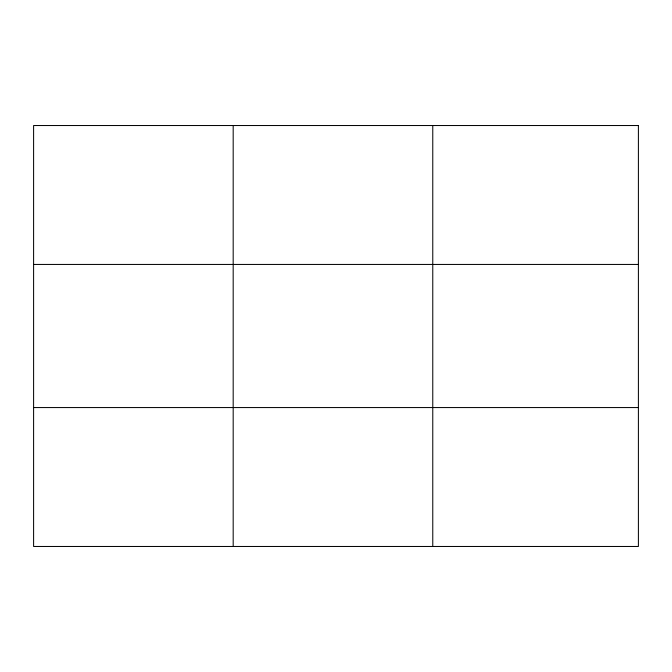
<?xml version="1.0" encoding="UTF-8"?>
<svg xmlns="http://www.w3.org/2000/svg" width="672" height="672" viewBox="0 0 672 672"><rect width="100%" height="100%" fill="white"/><g stroke="black" fill="none" stroke-linecap="round" stroke-linejoin="round"><path stroke-width="1.01" d="M233.184 546.47L233.184 125.53M432.768 546.47L432.768 125.53M33.6 264.44L638.4 264.44M33.6 407.56L638.4 407.56M638.4 125.53L638.4 546.47L33.6 546.47L33.6 125.53L638.4 125.53"/></g></svg>
